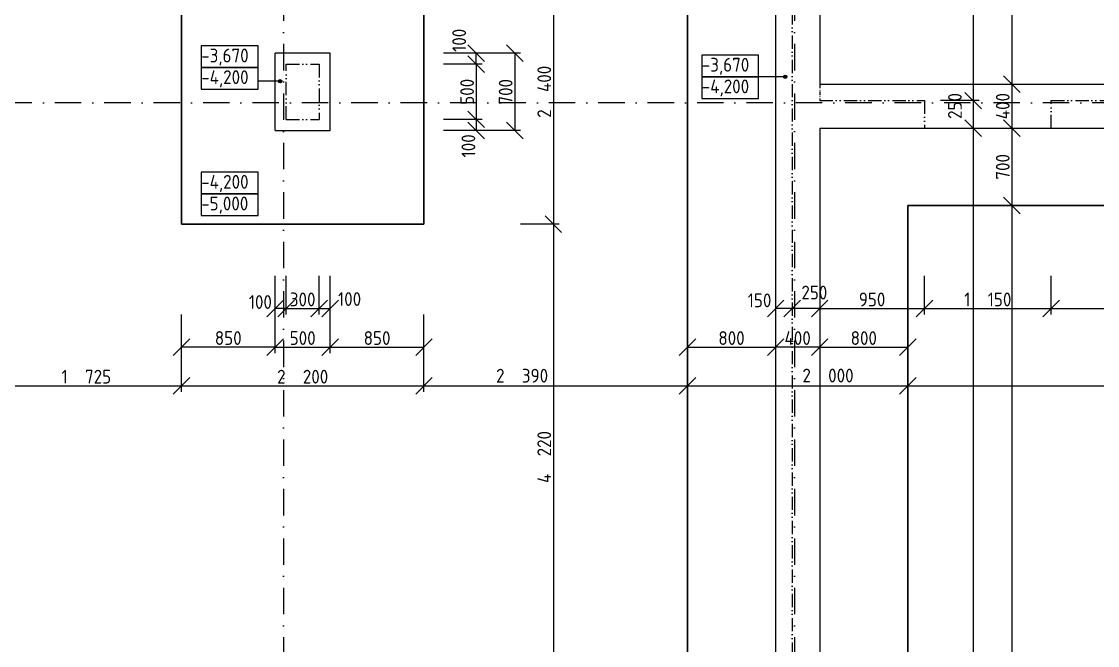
# Model space of a CAD drawing. Extents: x 4511820 to 5180432, y -1526536 to -944957.
# Drawn here: x 5102372 to 5112132, y -1458386 to -1452731 of the extents above; entities that cross this region are included whole.
import ezdxf

# ---------------------------------------------------------------- set-up
doc = ezdxf.new("R2010")
doc.units = 0
doc.header["$MEASUREMENT"] = 0
doc.linetypes.add('ACAD_ISO12W100', pattern=[22, 12, -3, 0.5, -3, 0.5, -3])
doc.linetypes.add('BODKOCIARKOVANA_3', pattern=[5.6, 3, -1.3, 0, -1.3])
doc.layers.get('0').update_dxf_attribs({"linetype": 'CONTINUOUS'})
doc.layers.get('Defpoints').update_dxf_attribs({"color": 61, "linetype": 'CONTINUOUS'})
for name, color, linetype in [('KÓTY', 4, 'CONTINUOUS'), ('MÚRY', 1, 'CONTINUOUS'), ('osi', 253, 'CONTINUOUS'), ('TENKÁ', 7, 'CONTINUOUS')]:
    doc.layers.add(name, color=color, linetype=linetype)
doc.styles.add('STYLE1', font='isocp.shx')
doc.dimstyles.new('STANDARD-50', dxfattribs={"dimtxt": 125, "dimasz": 150, "dimexe": 10, "dimexo": 200, "dimgap": 20, "dimtad": 1, "dimdsep": 46, "dimlunit": 6, "dimtxsty": 'STYLE1', "dimblk1": 'OBLIQUE', "dimblk2": 'OBLIQUE', "dimsah": 1, "dimcen": 2.5, "dimse1": 1, "dimse2": 1, "dimadec": 0, "dimazin": 0, "dimtfac": 1, "dimtmove": 1, "dimatfit": 3, "dimldrblk": 'OBLIQUE', "dimfxl": 1, "dimtolj": 1, "dimtzin": 0, "dimarcsym": 0})

# ---------------------------------------------------------------- blocks, each defined once
blk = doc.blocks.new('_OBLIQUE')
at = {"color": 0, "linetype": 'ByBlock'}
blk.add_line((-0.5, -0.5), (0.5, 0.5), dxfattribs=at)
blk = doc.blocks.new('*D37602')
at = {"layer": 'Defpoints', "color": 0}
for p in [(5106022.5, -1454568), (5105947.5, -1458788), (5107196.5, -1458788)]:
    blk.add_point(p, dxfattribs=at)
at = {"layer": 'KÓTY', "color": 0, "lineweight": -2}
blk.add_line((5107196.5, -1454568), (5107196.5, -1458788), dxfattribs=at)
at = {"layer": 'KÓTY', "color": 0, "linetype": 'ByBlock', "lineweight": -2, "xscale": 150, "yscale": 150, "zscale": 150}
for p, rotation in [((5107196.5, -1454568), 90), ((5107196.5, -1458788), 270)]:
    blk.add_blockref('_OBLIQUE', p, dxfattribs=dict(at, rotation=rotation))
at = {"layer": 'KÓTY', "color": 0, "insert": (5107114, -1456678), "char_height": 125, "attachment_point": 5, "rotation": 90, "style": 'STYLE1'}
blk.add_mtext('\\A1;4ﾠ220', dxfattribs=at)
blk = doc.blocks.new('*D37612')
at = {"layer": 'Defpoints', "color": 0}
for p in [(5106022.5, -1452168), (5106022.5, -1454568), (5107196.5, -1454568)]:
    blk.add_point(p, dxfattribs=at)
at = {"layer": 'KÓTY', "color": 0, "lineweight": -2}
blk.add_line((5107196.5, -1452168), (5107196.5, -1454568), dxfattribs=at)
at = {"layer": 'KÓTY', "color": 0, "linetype": 'ByBlock', "lineweight": -2, "xscale": 150, "yscale": 150, "zscale": 150}
for p, rotation in [((5107196.5, -1452168), 90), ((5107196.5, -1454568), 270)]:
    blk.add_blockref('_OBLIQUE', p, dxfattribs=dict(at, rotation=rotation))
at = {"layer": 'KÓTY', "color": 0, "insert": (5107114, -1453368), "char_height": 125, "attachment_point": 5, "rotation": 90, "style": 'STYLE1'}
blk.add_mtext('\\A1;2ﾠ400', dxfattribs=at)
blk = doc.blocks.new('*D37613')
at = {"layer": 'Defpoints', "color": 0}
for p in [(5103822.5, -1454668), (5106022.5, -1454668), (5106022.5, -1456032.5)]:
    blk.add_point(p, dxfattribs=at)
at = {"layer": 'KÓTY', "color": 0, "lineweight": -2}
blk.add_line((5103822.5, -1456032.5), (5106022.5, -1456032.5), dxfattribs=at)
at = {"layer": 'KÓTY', "color": 0, "linetype": 'ByBlock', "lineweight": -2, "xscale": 150, "yscale": 150, "zscale": 150, "rotation": 180}
blk.add_blockref('_OBLIQUE', (5103822.5, -1456032.5), dxfattribs=at)
at = {"layer": 'KÓTY', "color": 0, "linetype": 'ByBlock', "lineweight": -2, "xscale": 150, "yscale": 150, "zscale": 150}
blk.add_blockref('_OBLIQUE', (5106022.5, -1456032.5), dxfattribs=at)
at = {"layer": 'KÓTY', "color": 0, "insert": (5104922.5, -1455950), "char_height": 125, "attachment_point": 5, "style": 'STYLE1'}
blk.add_mtext('\\A1;2ﾠ200', dxfattribs=at)
blk = doc.blocks.new('*D37614')
at = {"layer": 'Defpoints', "color": 0}
for p in [(5103822.5, -1453818), (5104672.5, -1453818), (5103822.5, -1455682.5)]:
    blk.add_point(p, dxfattribs=at)
at = {"layer": 'KÓTY', "color": 0, "lineweight": -2}
blk.add_line((5104672.5, -1455682.5), (5103822.5, -1455682.5), dxfattribs=at)
at = {"layer": 'KÓTY', "color": 0, "linetype": 'ByBlock', "lineweight": -2, "xscale": 150, "yscale": 150, "zscale": 150, "rotation": 180}
blk.add_blockref('_OBLIQUE', (5103822.5, -1455682.5), dxfattribs=at)
at = {"layer": 'KÓTY', "color": 0, "linetype": 'ByBlock', "lineweight": -2, "xscale": 150, "yscale": 150, "zscale": 150}
blk.add_blockref('_OBLIQUE', (5104672.5, -1455682.5), dxfattribs=at)
at = {"layer": 'KÓTY', "color": 0, "insert": (5104247.5, -1455600), "char_height": 125, "attachment_point": 5, "style": 'STYLE1'}
blk.add_mtext('\\A1;850', dxfattribs=at)
blk = doc.blocks.new('*D37615')
at = {"layer": 'Defpoints', "color": 0}
for p in [(5104772.5, -1453718), (5105072.5, -1453718), (5105072.5, -1455332.5)]:
    blk.add_point(p, dxfattribs=at)
at = {"layer": 'KÓTY', "color": 0, "lineweight": -2}
blk.add_line((5104772.5, -1455332.5), (5105072.5, -1455332.5), dxfattribs=at)
at = {"layer": 'KÓTY', "color": 0, "linetype": 'ByBlock', "lineweight": -2, "xscale": 150, "yscale": 150, "zscale": 150, "rotation": 180}
blk.add_blockref('_OBLIQUE', (5104772.5, -1455332.5), dxfattribs=at)
at = {"layer": 'KÓTY', "color": 0, "linetype": 'ByBlock', "lineweight": -2, "xscale": 150, "yscale": 150, "zscale": 150}
blk.add_blockref('_OBLIQUE', (5105072.5, -1455332.5), dxfattribs=at)
at = {"layer": 'KÓTY', "color": 0, "insert": (5104922.5, -1455250), "char_height": 125, "attachment_point": 5, "style": 'STYLE1'}
blk.add_mtext('\\A1;300', dxfattribs=at)
blk = doc.blocks.new('*D37616')
at = {"layer": 'Defpoints', "color": 0}
for p in [(5104672.5, -1453818), (5105172.5, -1453818), (5105172.5, -1455682.5)]:
    blk.add_point(p, dxfattribs=at)
at = {"layer": 'KÓTY', "color": 0, "lineweight": -2}
blk.add_line((5104672.5, -1455682.5), (5105172.5, -1455682.5), dxfattribs=at)
at = {"layer": 'KÓTY', "color": 0, "linetype": 'ByBlock', "lineweight": -2, "xscale": 150, "yscale": 150, "zscale": 150, "rotation": 180}
blk.add_blockref('_OBLIQUE', (5104672.5, -1455682.5), dxfattribs=at)
at = {"layer": 'KÓTY', "color": 0, "linetype": 'ByBlock', "lineweight": -2, "xscale": 150, "yscale": 150, "zscale": 150}
blk.add_blockref('_OBLIQUE', (5105172.5, -1455682.5), dxfattribs=at)
at = {"layer": 'KÓTY', "color": 0, "insert": (5104922.5, -1455600), "char_height": 125, "attachment_point": 5, "style": 'STYLE1'}
blk.add_mtext('\\A1;500', dxfattribs=at)
blk = doc.blocks.new('*D37617')
at = {"layer": 'Defpoints', "color": 0}
for p in [(5105172.5, -1453818), (5106022.5, -1453818), (5106022.5, -1455682.5)]:
    blk.add_point(p, dxfattribs=at)
at = {"layer": 'KÓTY', "color": 0, "lineweight": -2}
blk.add_line((5105172.5, -1455682.5), (5106022.5, -1455682.5), dxfattribs=at)
at = {"layer": 'KÓTY', "color": 0, "linetype": 'ByBlock', "lineweight": -2, "xscale": 150, "yscale": 150, "zscale": 150, "rotation": 180}
blk.add_blockref('_OBLIQUE', (5105172.5, -1455682.5), dxfattribs=at)
at = {"layer": 'KÓTY', "color": 0, "linetype": 'ByBlock', "lineweight": -2, "xscale": 150, "yscale": 150, "zscale": 150}
blk.add_blockref('_OBLIQUE', (5106022.5, -1455682.5), dxfattribs=at)
at = {"layer": 'KÓTY', "color": 0, "insert": (5105597.5, -1455600), "char_height": 125, "attachment_point": 5, "style": 'STYLE1'}
blk.add_mtext('\\A1;850', dxfattribs=at)
blk = doc.blocks.new('*D37618')
at = {"layer": 'Defpoints', "color": 0}
for p in [(5105072.5, -1453718), (5105172.5, -1453718), (5105172.5, -1455332.5)]:
    blk.add_point(p, dxfattribs=at)
at = {"layer": 'KÓTY', "color": 0, "lineweight": -2}
blk.add_line((5105072.5, -1455332.5), (5105172.5, -1455332.5), dxfattribs=at)
at = {"layer": 'KÓTY', "color": 0, "linetype": 'ByBlock', "lineweight": -2, "xscale": 150, "yscale": 150, "zscale": 150, "rotation": 180}
blk.add_blockref('_OBLIQUE', (5105072.5, -1455332.5), dxfattribs=at)
at = {"layer": 'KÓTY', "color": 0, "linetype": 'ByBlock', "lineweight": -2, "xscale": 150, "yscale": 150, "zscale": 150}
blk.add_blockref('_OBLIQUE', (5105172.5, -1455332.5), dxfattribs=at)
at = {"layer": 'KÓTY', "color": 0, "insert": (5105348, -1455246.5), "char_height": 125, "attachment_point": 5, "style": 'STYLE1'}
blk.add_mtext('\\A1;100', dxfattribs=at)
blk = doc.blocks.new('*D37619')
at = {"layer": 'Defpoints', "color": 0}
for p in [(5104672.5, -1453718), (5104772.5, -1453718), (5104672.5, -1455332.5)]:
    blk.add_point(p, dxfattribs=at)
at = {"layer": 'KÓTY', "color": 0, "lineweight": -2}
blk.add_line((5104772.5, -1455332.5), (5104672.5, -1455332.5), dxfattribs=at)
at = {"layer": 'KÓTY', "color": 0, "linetype": 'ByBlock', "lineweight": -2, "xscale": 150, "yscale": 150, "zscale": 150, "rotation": 180}
blk.add_blockref('_OBLIQUE', (5104672.5, -1455332.5), dxfattribs=at)
at = {"layer": 'KÓTY', "color": 0, "linetype": 'ByBlock', "lineweight": -2, "xscale": 150, "yscale": 150, "zscale": 150}
blk.add_blockref('_OBLIQUE', (5104772.5, -1455332.5), dxfattribs=at)
at = {"layer": 'KÓTY', "color": 0, "insert": (5104538.5, -1455273.5), "char_height": 125, "attachment_point": 5, "style": 'STYLE1'}
blk.add_mtext('\\A1;100', dxfattribs=at)
blk = doc.blocks.new('*D37626')
at = {"layer": 'Defpoints', "color": 0}
for p in [(5103822.5, -1454549), (5102097.5, -1454668), (5103822.5, -1456032.5)]:
    blk.add_point(p, dxfattribs=at)
at = {"layer": 'KÓTY', "color": 0, "lineweight": -2}
blk.add_line((5102097.5, -1456032.5), (5103822.5, -1456032.5), dxfattribs=at)
at = {"layer": 'KÓTY', "color": 0, "linetype": 'ByBlock', "lineweight": -2, "xscale": 150, "yscale": 150, "zscale": 150, "rotation": 180}
blk.add_blockref('_OBLIQUE', (5102097.5, -1456032.5), dxfattribs=at)
at = {"layer": 'KÓTY', "color": 0, "linetype": 'ByBlock', "lineweight": -2, "xscale": 150, "yscale": 150, "zscale": 150}
blk.add_blockref('_OBLIQUE', (5103822.5, -1456032.5), dxfattribs=at)
at = {"layer": 'KÓTY', "color": 0, "insert": (5102960, -1455950), "char_height": 125, "attachment_point": 5, "style": 'STYLE1'}
blk.add_mtext('\\A1;1ﾠ725', dxfattribs=at)
blk = doc.blocks.new('*D37627')
at = {"layer": 'Defpoints', "color": 0}
for p in [(5106022.5, -1454568), (5108412.5, -1454568), (5108412.5, -1456032.5)]:
    blk.add_point(p, dxfattribs=at)
at = {"layer": 'KÓTY', "color": 0, "lineweight": -2}
blk.add_line((5106022.5, -1456032.5), (5108412.5, -1456032.5), dxfattribs=at)
at = {"layer": 'KÓTY', "color": 0, "linetype": 'ByBlock', "lineweight": -2, "xscale": 150, "yscale": 150, "zscale": 150, "rotation": 180}
blk.add_blockref('_OBLIQUE', (5106022.5, -1456032.5), dxfattribs=at)
at = {"layer": 'KÓTY', "color": 0, "linetype": 'ByBlock', "lineweight": -2, "xscale": 150, "yscale": 150, "zscale": 150}
blk.add_blockref('_OBLIQUE', (5108412.5, -1456032.5), dxfattribs=at)
at = {"layer": 'KÓTY', "color": 0, "insert": (5106913, -1455941), "char_height": 125, "attachment_point": 5, "style": 'STYLE1'}
blk.add_mtext('\\A1;2ﾠ390', dxfattribs=at)
blk = doc.blocks.new('*D37630')
at = {"layer": 'Defpoints', "color": 0}
for p in [(5105172.5, -1453018), (5105172.5, -1453718), (5106846.5, -1453718)]:
    blk.add_point(p, dxfattribs=at)
at = {"layer": 'KÓTY', "color": 0, "lineweight": -2}
blk.add_line((5106846.5, -1453018), (5106846.5, -1453718), dxfattribs=at)
at = {"layer": 'KÓTY', "color": 0, "linetype": 'ByBlock', "lineweight": -2, "xscale": 150, "yscale": 150, "zscale": 150}
for p, rotation in [((5106846.5, -1453018), 90), ((5106846.5, -1453718), 270)]:
    blk.add_blockref('_OBLIQUE', p, dxfattribs=dict(at, rotation=rotation))
at = {"layer": 'KÓTY', "color": 0, "insert": (5106764, -1453368), "char_height": 125, "attachment_point": 5, "rotation": 90, "style": 'STYLE1'}
blk.add_mtext('\\A1;700', dxfattribs=at)
blk = doc.blocks.new('*D37631')
at = {"layer": 'Defpoints', "color": 0}
for p in [(5105072.5, -1453118), (5105072.5, -1453618), (5106496.5, -1453618)]:
    blk.add_point(p, dxfattribs=at)
at = {"layer": 'KÓTY', "color": 0, "lineweight": -2}
blk.add_line((5106496.5, -1453118), (5106496.5, -1453618), dxfattribs=at)
at = {"layer": 'KÓTY', "color": 0, "linetype": 'ByBlock', "lineweight": -2, "xscale": 150, "yscale": 150, "zscale": 150}
for p, rotation in [((5106496.5, -1453118), 90), ((5106496.5, -1453618), 270)]:
    blk.add_blockref('_OBLIQUE', p, dxfattribs=dict(at, rotation=rotation))
at = {"layer": 'KÓTY', "color": 0, "insert": (5106414, -1453368), "char_height": 125, "attachment_point": 5, "rotation": 90, "style": 'STYLE1'}
blk.add_mtext('\\A1;500', dxfattribs=at)
blk = doc.blocks.new('*D37632')
at = {"layer": 'Defpoints', "color": 0}
for p in [(5105072.5, -1453618), (5105072.5, -1453718), (5106496.5, -1453718)]:
    blk.add_point(p, dxfattribs=at)
at = {"layer": 'KÓTY', "color": 0, "lineweight": -2}
blk.add_line((5106496.5, -1453618), (5106496.5, -1453718), dxfattribs=at)
at = {"layer": 'KÓTY', "color": 0, "linetype": 'ByBlock', "lineweight": -2, "xscale": 150, "yscale": 150, "zscale": 150}
for p, rotation in [((5106496.5, -1453618), 90), ((5106496.5, -1453718), 270)]:
    blk.add_blockref('_OBLIQUE', p, dxfattribs=dict(at, rotation=rotation))
at = {"layer": 'KÓTY', "color": 0, "insert": (5106426, -1453858), "char_height": 125, "attachment_point": 5, "rotation": 90, "style": 'STYLE1'}
blk.add_mtext('\\A1;100', dxfattribs=at)
blk = doc.blocks.new('*D37633')
at = {"layer": 'Defpoints', "color": 0}
for p in [(5105072.5, -1453018), (5106496.5, -1453018), (5105072.5, -1453118)]:
    blk.add_point(p, dxfattribs=at)
at = {"layer": 'KÓTY', "color": 0, "lineweight": -2}
blk.add_line((5106496.5, -1453118), (5106496.5, -1453018), dxfattribs=at)
at = {"layer": 'KÓTY', "color": 0, "linetype": 'ByBlock', "lineweight": -2, "xscale": 150, "yscale": 150, "zscale": 150}
for p, rotation in [((5106496.5, -1453018), 90), ((5106496.5, -1453118), 270)]:
    blk.add_blockref('_OBLIQUE', p, dxfattribs=dict(at, rotation=rotation))
at = {"layer": 'KÓTY', "color": 0, "insert": (5106342, -1452901.5), "char_height": 125, "attachment_point": 5, "rotation": 90, "style": 'STYLE1'}
blk.add_mtext('\\A1;100', dxfattribs=at)
blk = doc.blocks.new('*D37697')
at = {"layer": 'Defpoints', "color": 0}
for p in [(5109612.5, -1448758), (5109612.5, -1453298), (5111355.5, -1453298)]:
    blk.add_point(p, dxfattribs=at)
at = {"layer": 'KÓTY', "color": 0, "lineweight": -2}
blk.add_line((5111355.5, -1448758), (5111355.5, -1453298), dxfattribs=at)
at = {"layer": 'KÓTY', "color": 0, "linetype": 'ByBlock', "lineweight": -2, "xscale": 150, "yscale": 150, "zscale": 150}
for p, rotation in [((5111355.5, -1448758), 90), ((5111355.5, -1453298), 270)]:
    blk.add_blockref('_OBLIQUE', p, dxfattribs=dict(at, rotation=rotation))
at = {"layer": 'KÓTY', "color": 0, "insert": (5111273, -1451028), "char_height": 125, "attachment_point": 5, "rotation": 90, "style": 'STYLE1'}
blk.add_mtext('\\A1;4ﾠ540', dxfattribs=at)
blk = doc.blocks.new('*D37700')
at = {"layer": 'Defpoints', "color": 0}
for p in [(5111355.5, -1453298), (5111355.5, -1453698), (5111355.5, -1453698)]:
    blk.add_point(p, dxfattribs=at)
at = {"layer": 'KÓTY', "color": 0, "lineweight": -2}
blk.add_line((5111355.5, -1453298), (5111355.5, -1453698), dxfattribs=at)
at = {"layer": 'KÓTY', "color": 0, "linetype": 'ByBlock', "lineweight": -2, "xscale": 150, "yscale": 150, "zscale": 150}
for p, rotation in [((5111355.5, -1453298), 90), ((5111355.5, -1453698), 270)]:
    blk.add_blockref('_OBLIQUE', p, dxfattribs=dict(at, rotation=rotation))
at = {"layer": 'KÓTY', "color": 0, "insert": (5111273, -1453498), "char_height": 125, "attachment_point": 5, "rotation": 90, "style": 'STYLE1'}
blk.add_mtext('\\A1;400', dxfattribs=at)
blk = doc.blocks.new('*D37701')
at = {"layer": 'Defpoints', "color": 0}
for p in [(5111355.5, -1453698), (5111355.5, -1454398), (5111355.5, -1454398)]:
    blk.add_point(p, dxfattribs=at)
at = {"layer": 'KÓTY', "color": 0, "lineweight": -2}
blk.add_line((5111355.5, -1453698), (5111355.5, -1454398), dxfattribs=at)
at = {"layer": 'KÓTY', "color": 0, "linetype": 'ByBlock', "lineweight": -2, "xscale": 150, "yscale": 150, "zscale": 150}
for p, rotation in [((5111355.5, -1453698), 90), ((5111355.5, -1454398), 270)]:
    blk.add_blockref('_OBLIQUE', p, dxfattribs=dict(at, rotation=rotation))
at = {"layer": 'KÓTY', "color": 0, "insert": (5111273, -1454048), "char_height": 125, "attachment_point": 5, "rotation": 90, "style": 'STYLE1'}
blk.add_mtext('\\A1;700', dxfattribs=at)
blk = doc.blocks.new('*D37705')
at = {"layer": 'Defpoints', "color": 0}
for p in [(5109612.5, -1451018), (5109612.5, -1453448), (5111005.5, -1453448)]:
    blk.add_point(p, dxfattribs=at)
at = {"layer": 'KÓTY', "color": 0, "lineweight": -2}
blk.add_line((5111005.5, -1451018), (5111005.5, -1453448), dxfattribs=at)
at = {"layer": 'KÓTY', "color": 0, "linetype": 'ByBlock', "lineweight": -2, "xscale": 150, "yscale": 150, "zscale": 150}
for p, rotation in [((5111005.5, -1451018), 90), ((5111005.5, -1453448), 270)]:
    blk.add_blockref('_OBLIQUE', p, dxfattribs=dict(at, rotation=rotation))
at = {"layer": 'KÓTY', "color": 0, "insert": (5110923, -1452233), "char_height": 125, "attachment_point": 5, "rotation": 90, "style": 'STYLE1'}
blk.add_mtext('\\A1;2ﾠ430', dxfattribs=at)
blk = doc.blocks.new('*D37706')
at = {"layer": 'Defpoints', "color": 0}
for p in [(5110562.5, -1453448), (5110562.5, -1453698), (5111005.5, -1453698)]:
    blk.add_point(p, dxfattribs=at)
at = {"layer": 'KÓTY', "color": 0, "lineweight": -2}
blk.add_line((5111005.5, -1453448), (5111005.5, -1453698), dxfattribs=at)
at = {"layer": 'KÓTY', "color": 0, "linetype": 'ByBlock', "lineweight": -2, "xscale": 150, "yscale": 150, "zscale": 150}
for p, rotation in [((5111005.5, -1453448), 90), ((5111005.5, -1453698), 270)]:
    blk.add_blockref('_OBLIQUE', p, dxfattribs=dict(at, rotation=rotation))
at = {"layer": 'KÓTY', "color": 0, "insert": (5110839, -1453496.5), "char_height": 125, "attachment_point": 5, "rotation": 90, "style": 'STYLE1'}
blk.add_mtext('\\A1;250', dxfattribs=at)
blk = doc.blocks.new('*D37787')
at = {"layer": 'Defpoints', "color": 0}
for p in [(5109612.5, -1453698), (5109612.5, -1466408), (5111005.5, -1466408)]:
    blk.add_point(p, dxfattribs=at)
at = {"layer": 'KÓTY', "color": 0, "lineweight": -2}
blk.add_line((5111005.5, -1453698), (5111005.5, -1466408), dxfattribs=at)
at = {"layer": 'KÓTY', "color": 0, "linetype": 'ByBlock', "lineweight": -2, "xscale": 150, "yscale": 150, "zscale": 150}
for p, rotation in [((5111005.5, -1453698), 90), ((5111005.5, -1466408), 270)]:
    blk.add_blockref('_OBLIQUE', p, dxfattribs=dict(at, rotation=rotation))
at = {"layer": 'KÓTY', "color": 0, "insert": (5110923, -1460053), "char_height": 125, "attachment_point": 5, "rotation": 90, "style": 'STYLE1'}
blk.add_mtext('\\A1;12ﾠ710', dxfattribs=at)
blk = doc.blocks.new('*D37788')
at = {"layer": 'Defpoints', "color": 0}
for p in [(5110412.5, -1454398), (5110412.5, -1466408), (5111355.5, -1466408)]:
    blk.add_point(p, dxfattribs=at)
at = {"layer": 'KÓTY', "color": 0, "lineweight": -2}
blk.add_line((5111355.5, -1454398), (5111355.5, -1466408), dxfattribs=at)
at = {"layer": 'KÓTY', "color": 0, "linetype": 'ByBlock', "lineweight": -2, "xscale": 150, "yscale": 150, "zscale": 150}
for p, rotation in [((5111355.5, -1454398), 90), ((5111355.5, -1466408), 270)]:
    blk.add_blockref('_OBLIQUE', p, dxfattribs=dict(at, rotation=rotation))
at = {"layer": 'KÓTY', "color": 0, "insert": (5111273, -1460403), "char_height": 125, "attachment_point": 5, "rotation": 90, "style": 'STYLE1'}
blk.add_mtext('\\A1;12ﾠ010', dxfattribs=at)
blk = doc.blocks.new('*D37862')
at = {"layer": 'Defpoints', "color": 0}
for p in [(5110412.5, -1454128.5), (5122762.5, -1454128.5), (5122762.5, -1456032.5)]:
    blk.add_point(p, dxfattribs=at)
at = {"layer": 'KÓTY', "color": 0, "lineweight": -2}
blk.add_line((5110412.5, -1456032.5), (5122762.5, -1456032.5), dxfattribs=at)
at = {"layer": 'KÓTY', "color": 0, "linetype": 'ByBlock', "lineweight": -2, "xscale": 150, "yscale": 150, "zscale": 150, "rotation": 180}
blk.add_blockref('_OBLIQUE', (5110412.5, -1456032.5), dxfattribs=at)
at = {"layer": 'KÓTY', "color": 0, "linetype": 'ByBlock', "lineweight": -2, "xscale": 150, "yscale": 150, "zscale": 150}
blk.add_blockref('_OBLIQUE', (5122762.5, -1456032.5), dxfattribs=at)
at = {"layer": 'KÓTY', "color": 0, "insert": (5116587.5, -1455950), "char_height": 125, "attachment_point": 5, "style": 'STYLE1'}
blk.add_mtext('\\A1;12ﾠ350', dxfattribs=at)
blk = doc.blocks.new('*D37866')
at = {"layer": 'Defpoints', "color": 0}
for p in [(5108412.5, -1456032.5), (5110412.5, -1456032.5), (5110412.5, -1456032.5)]:
    blk.add_point(p, dxfattribs=at)
at = {"layer": 'KÓTY', "color": 0, "lineweight": -2}
blk.add_line((5108412.5, -1456032.5), (5110412.5, -1456032.5), dxfattribs=at)
at = {"layer": 'KÓTY', "color": 0, "linetype": 'ByBlock', "lineweight": -2, "xscale": 150, "yscale": 150, "zscale": 150, "rotation": 180}
blk.add_blockref('_OBLIQUE', (5108412.5, -1456032.5), dxfattribs=at)
at = {"layer": 'KÓTY', "color": 0, "linetype": 'ByBlock', "lineweight": -2, "xscale": 150, "yscale": 150, "zscale": 150}
blk.add_blockref('_OBLIQUE', (5110412.5, -1456032.5), dxfattribs=at)
at = {"layer": 'KÓTY', "color": 0, "insert": (5109688, -1455939.5), "char_height": 125, "attachment_point": 5, "style": 'STYLE1'}
blk.add_mtext('\\A1;2ﾠ000', dxfattribs=at)
blk = doc.blocks.new('*D37867')
at = {"layer": 'Defpoints', "color": 0}
for p in [(5109212.5, -1455682.5), (5108412.5, -1456032.5), (5109212.5, -1456032.5)]:
    blk.add_point(p, dxfattribs=at)
at = {"layer": 'KÓTY', "color": 0, "lineweight": -2}
blk.add_line((5108412.5, -1455682.5), (5109212.5, -1455682.5), dxfattribs=at)
at = {"layer": 'KÓTY', "color": 0, "linetype": 'ByBlock', "lineweight": -2, "xscale": 150, "yscale": 150, "zscale": 150, "rotation": 180}
blk.add_blockref('_OBLIQUE', (5108412.5, -1455682.5), dxfattribs=at)
at = {"layer": 'KÓTY', "color": 0, "linetype": 'ByBlock', "lineweight": -2, "xscale": 150, "yscale": 150, "zscale": 150}
blk.add_blockref('_OBLIQUE', (5109212.5, -1455682.5), dxfattribs=at)
at = {"layer": 'KÓTY', "color": 0, "insert": (5108812.5, -1455600), "char_height": 125, "attachment_point": 5, "style": 'STYLE1'}
blk.add_mtext('\\A1;800', dxfattribs=at)
blk = doc.blocks.new('*D37868')
at = {"layer": 'Defpoints', "color": 0}
for p in [(5110412.5, -1455682.5), (5109612.5, -1456032.5), (5110412.5, -1456032.5)]:
    blk.add_point(p, dxfattribs=at)
at = {"layer": 'KÓTY', "color": 0, "lineweight": -2}
blk.add_line((5109612.5, -1455682.5), (5110412.5, -1455682.5), dxfattribs=at)
at = {"layer": 'KÓTY', "color": 0, "linetype": 'ByBlock', "lineweight": -2, "xscale": 150, "yscale": 150, "zscale": 150, "rotation": 180}
blk.add_blockref('_OBLIQUE', (5109612.5, -1455682.5), dxfattribs=at)
at = {"layer": 'KÓTY', "color": 0, "linetype": 'ByBlock', "lineweight": -2, "xscale": 150, "yscale": 150, "zscale": 150}
blk.add_blockref('_OBLIQUE', (5110412.5, -1455682.5), dxfattribs=at)
at = {"layer": 'KÓTY', "color": 0, "insert": (5110012.5, -1455600), "char_height": 125, "attachment_point": 5, "style": 'STYLE1'}
blk.add_mtext('\\A1;800', dxfattribs=at)
blk = doc.blocks.new('*D37869')
at = {"layer": 'Defpoints', "color": 0}
for p in [(5109212.5, -1455682.5), (5109212.5, -1456032.5), (5109612.5, -1456032.5)]:
    blk.add_point(p, dxfattribs=at)
at = {"layer": 'KÓTY', "color": 0, "lineweight": -2}
blk.add_line((5109612.5, -1455682.5), (5109212.5, -1455682.5), dxfattribs=at)
at = {"layer": 'KÓTY', "color": 0, "linetype": 'ByBlock', "lineweight": -2, "xscale": 150, "yscale": 150, "zscale": 150, "rotation": 180}
blk.add_blockref('_OBLIQUE', (5109212.5, -1455682.5), dxfattribs=at)
at = {"layer": 'KÓTY', "color": 0, "linetype": 'ByBlock', "lineweight": -2, "xscale": 150, "yscale": 150, "zscale": 150}
blk.add_blockref('_OBLIQUE', (5109612.5, -1455682.5), dxfattribs=at)
at = {"layer": 'KÓTY', "color": 0, "insert": (5109412.5, -1455600), "char_height": 125, "attachment_point": 5, "style": 'STYLE1'}
blk.add_mtext('\\A1;400', dxfattribs=at)
blk = doc.blocks.new('*D37870')
at = {"layer": 'Defpoints', "color": 0}
for p in [(5109362.5, -1455332.5), (5109362.5, -1455682.5), (5109612.5, -1455682.5)]:
    blk.add_point(p, dxfattribs=at)
at = {"layer": 'KÓTY', "color": 0, "lineweight": -2}
blk.add_line((5109612.5, -1455332.5), (5109362.5, -1455332.5), dxfattribs=at)
at = {"layer": 'KÓTY', "color": 0, "linetype": 'ByBlock', "lineweight": -2, "xscale": 150, "yscale": 150, "zscale": 150, "rotation": 180}
blk.add_blockref('_OBLIQUE', (5109362.5, -1455332.5), dxfattribs=at)
at = {"layer": 'KÓTY', "color": 0, "linetype": 'ByBlock', "lineweight": -2, "xscale": 150, "yscale": 150, "zscale": 150}
blk.add_blockref('_OBLIQUE', (5109612.5, -1455332.5), dxfattribs=at)
at = {"layer": 'KÓTY', "color": 0, "insert": (5109564, -1455187.5), "char_height": 125, "attachment_point": 5, "style": 'STYLE1'}
blk.add_mtext('\\A1;250', dxfattribs=at)
blk = doc.blocks.new('*D37871')
at = {"layer": 'Defpoints', "color": 0}
for p in [(5109212.5, -1455332.5), (5109212.5, -1455332.5), (5109362.5, -1455332.5)]:
    blk.add_point(p, dxfattribs=at)
at = {"layer": 'KÓTY', "color": 0, "lineweight": -2}
blk.add_line((5109362.5, -1455332.5), (5109212.5, -1455332.5), dxfattribs=at)
at = {"layer": 'KÓTY', "color": 0, "linetype": 'ByBlock', "lineweight": -2, "xscale": 150, "yscale": 150, "zscale": 150, "rotation": 180}
blk.add_blockref('_OBLIQUE', (5109212.5, -1455332.5), dxfattribs=at)
at = {"layer": 'KÓTY', "color": 0, "linetype": 'ByBlock', "lineweight": -2, "xscale": 150, "yscale": 150, "zscale": 150}
blk.add_blockref('_OBLIQUE', (5109362.5, -1455332.5), dxfattribs=at)
at = {"layer": 'KÓTY', "color": 0, "insert": (5109067, -1455258.5), "char_height": 125, "attachment_point": 5, "style": 'STYLE1'}
blk.add_mtext('\\A1;150', dxfattribs=at)
blk = doc.blocks.new('*D38227')
at = {"layer": 'Defpoints', "color": 0}
for p in [(5109612.5, -1453698), (5110562.5, -1453698), (5110562.5, -1455332.5)]:
    blk.add_point(p, dxfattribs=at)
at = {"layer": 'KÓTY', "color": 0, "lineweight": -2}
blk.add_line((5109612.5, -1455332.5), (5110562.5, -1455332.5), dxfattribs=at)
at = {"layer": 'KÓTY', "color": 0, "linetype": 'ByBlock', "lineweight": -2, "xscale": 150, "yscale": 150, "zscale": 150, "rotation": 180}
blk.add_blockref('_OBLIQUE', (5109612.5, -1455332.5), dxfattribs=at)
at = {"layer": 'KÓTY', "color": 0, "linetype": 'ByBlock', "lineweight": -2, "xscale": 150, "yscale": 150, "zscale": 150}
blk.add_blockref('_OBLIQUE', (5110562.5, -1455332.5), dxfattribs=at)
at = {"layer": 'KÓTY', "color": 0, "insert": (5110087.5, -1455250), "char_height": 125, "attachment_point": 5, "style": 'STYLE1'}
blk.add_mtext('\\A1;950', dxfattribs=at)
blk = doc.blocks.new('*D38228')
at = {"layer": 'Defpoints', "color": 0}
for p in [(5110562.5, -1453698), (5111712.5, -1453698), (5111712.5, -1455332.5)]:
    blk.add_point(p, dxfattribs=at)
at = {"layer": 'KÓTY', "color": 0, "lineweight": -2}
blk.add_line((5110562.5, -1455332.5), (5111712.5, -1455332.5), dxfattribs=at)
at = {"layer": 'KÓTY', "color": 0, "linetype": 'ByBlock', "lineweight": -2, "xscale": 150, "yscale": 150, "zscale": 150, "rotation": 180}
blk.add_blockref('_OBLIQUE', (5110562.5, -1455332.5), dxfattribs=at)
at = {"layer": 'KÓTY', "color": 0, "linetype": 'ByBlock', "lineweight": -2, "xscale": 150, "yscale": 150, "zscale": 150}
blk.add_blockref('_OBLIQUE', (5111712.5, -1455332.5), dxfattribs=at)
at = {"layer": 'KÓTY', "color": 0, "insert": (5111137.5, -1455250), "char_height": 125, "attachment_point": 5, "style": 'STYLE1'}
blk.add_mtext('\\A1;1ﾠ150', dxfattribs=at)
blk = doc.blocks.new('*D38229')
at = {"layer": 'Defpoints', "color": 0}
for p in [(5122762.5, -1453498), (5111712.5, -1453698), (5122762.5, -1455332.5)]:
    blk.add_point(p, dxfattribs=at)
at = {"layer": 'KÓTY', "color": 0, "lineweight": -2}
blk.add_line((5111712.5, -1455332.5), (5122762.5, -1455332.5), dxfattribs=at)
at = {"layer": 'KÓTY', "color": 0, "linetype": 'ByBlock', "lineweight": -2, "xscale": 150, "yscale": 150, "zscale": 150, "rotation": 180}
blk.add_blockref('_OBLIQUE', (5111712.5, -1455332.5), dxfattribs=at)
at = {"layer": 'KÓTY', "color": 0, "linetype": 'ByBlock', "lineweight": -2, "xscale": 150, "yscale": 150, "zscale": 150}
blk.add_blockref('_OBLIQUE', (5122762.5, -1455332.5), dxfattribs=at)
at = {"layer": 'KÓTY', "color": 0, "insert": (5117237.5, -1455250), "char_height": 125, "attachment_point": 5, "style": 'STYLE1'}
blk.add_mtext('\\A1;11ﾠ050', dxfattribs=at)

msp = doc.modelspace()

# ---------------------------------------------------------------- hatches: boundary and pattern name
at = {"layer": 'KÓTY', "ltscale": 0.25}
for points in [[(5104702, -1453272, 1), (5104732, -1453272, 1)], [(5109300, -1453246.25, 1), (5109300, -1453216.25, 1)]]:
    msp.add_hatch(color=256, dxfattribs=at).paths.add_polyline_path(points)

# ---------------------------------------------------------------- linework, layer by layer
at = {"layer": 'KÓTY'}
for p, q in [((5106549.903, -1453018), (5106199.903, -1453018)), ((5106899.903, -1453018), (5106549.903, -1453018)), ((5106549.903, -1453118), (5106199.903, -1453118)), ((5104717, -1453272), (5104517.816, -1453272)), ((5109315, -1453231.25), (5109058.816, -1453231.25)), ((5111058.903, -1453448), (5110708.903, -1453448)), ((5106549.903, -1453618), (5106199.903, -1453618)), ((5106549.903, -1453718), (5106199.903, -1453718)), ((5106899.903, -1453718), (5106549.903, -1453718)), ((5107249.903, -1454568), (5106899.903, -1454568)), ((5104672.5, -1455385.903), (5104672.5, -1455035.903)), ((5104672.5, -1455385.903), (5104672.5, -1455035.903)), ((5104772.5, -1455385.903), (5104772.5, -1455035.903)), ((5104772.5, -1455385.903), (5104772.5, -1455035.903)), ((5105072.5, -1455385.903), (5105072.5, -1455035.903)), ((5105072.5, -1455385.903), (5105072.5, -1455035.903)), ((5105172.5, -1455385.903), (5105172.5, -1455035.903)), ((5105172.5, -1455385.903), (5105172.5, -1455035.903)), ((5110562.5, -1455385.903), (5110562.5, -1455035.903)), ((5111712.5, -1455385.903), (5111712.5, -1455035.903)), ((5103822.5, -1455735.903), (5103822.5, -1455385.903)), ((5104672.5, -1455735.903), (5104672.5, -1455385.903)), ((5105172.5, -1455735.903), (5105172.5, -1455385.903)), ((5106022.5, -1455735.903), (5106022.5, -1455385.903)), ((5103822.5, -1456085.903), (5103822.5, -1455735.903)), ((5106022.5, -1456085.903), (5106022.5, -1455735.903))]:
    msp.add_line(p, q, dxfattribs=at)
at = {"layer": 'KÓTY', "ltscale": 0.25}
for centre in [(5104717, -1453272), (5109300, -1453231.25)]:
    msp.add_circle(centre, 15, dxfattribs=at)
at = {"layer": 'MÚRY', "linetype": 'Continuous', "lineweight": 30}
for p, q in [((5103822.5, -1454568), (5103822.5, -1452168)), ((5106022.5, -1454568), (5106022.5, -1452168)), ((5108412.5, -1452168), (5108412.5, -1467812.5)), ((5110412.5, -1454398), (5141902.5, -1454398)), ((5110412.5, -1454398), (5110412.5, -1467812.5)), ((5103822.5, -1454568), (5106022.5, -1454568))]:
    msp.add_line(p, q, dxfattribs=at)
at = {"layer": 'osi', "linetype": 'BODKOCIARKOVANA_3', "ltscale": 80}
for p, q in [((5104747.5, -1437250.906), (5104747.5, -1469178.809)), ((5109382.5, -1437250.906), (5109382.5, -1469178.809)), ((5158927.164, -1453468), (5092648, -1453468))]:
    msp.add_line(p, q, dxfattribs=at)
at = {"layer": 'TENKÁ', "linetype": 'Continuous', "lineweight": 25}
for p, q in [((5109612.5, -1448758), (5109612.5, -1453298)), ((5109212.5, -1451368), (5109212.5, -1466408)), ((5104672.5, -1453718), (5104672.5, -1453018)), ((5105172.5, -1453018), (5104672.5, -1453018)), ((5105172.5, -1453718), (5105172.5, -1453018)), ((5109612.5, -1453298), (5122762.5, -1453298)), ((5104672.5, -1453718), (5105172.5, -1453718)), ((5109612.5, -1453698), (5109612.5, -1466408)), ((5109612.5, -1453698), (5122762.5, -1453698))]:
    msp.add_line(p, q, dxfattribs=at)
at = {"layer": 'TENKÁ', "color": 40, "linetype": 'ACAD_ISO12W100', "ltscale": 10}
for p, q in [((5109362.5, -1451318), (5109362.5, -1466408)), ((5104772.5, -1453618), (5104772.5, -1453118)), ((5104772.5, -1453118), (5105072.5, -1453118)), ((5105072.5, -1453118), (5105072.5, -1453618)), ((5109612.5, -1453448), (5110562.5, -1453448)), ((5110562.5, -1453448), (5110562.5, -1453698)), ((5111712.5, -1453698), (5111712.5, -1453448)), ((5111712.5, -1453448), (5122762.5, -1453448)), ((5104772.5, -1453618), (5105072.5, -1453618))]:
    msp.add_line(p, q, dxfattribs=at)
at = {"layer": 'TENKÁ', "color": 40, "linetype": 'ACAD_ISO12W100', "ltscale": 3}
msp.add_line((5109612.5, -1453298), (5109612.5, -1453448), dxfattribs=at)
at = {"layer": 'TENKÁ', "linetype": 'ACAD_ISO12W100', "ltscale": 10}
msp.add_line((5111712.5, -1453698), (5122762.5, -1453698), dxfattribs=at)
at = {"layer": 'TENKÁ', "ltscale": 0.25}
for points in [[(5104517.816, -1453147.5), (5104517.816, -1452951.25), (5104003.184, -1452951.25), (5104003.184, -1453147.5)], [(5109058.816, -1453231.25), (5109058.816, -1453035), (5108544.184, -1453035), (5108544.184, -1453231.25)], [(5104517.816, -1453343.75), (5104517.816, -1453147.5), (5104003.184, -1453147.5), (5104003.184, -1453343.75)], [(5109058.816, -1453427.5), (5109058.816, -1453231.25), (5108544.184, -1453231.25), (5108544.184, -1453427.5)], [(5104517.816, -1454292.75), (5104517.816, -1454096.5), (5104003.184, -1454096.5), (5104003.184, -1454292.75)], [(5104517.816, -1454489), (5104517.816, -1454292.75), (5104003.184, -1454292.75), (5104003.184, -1454489)]]:
    msp.add_lwpolyline(points, close=True, dxfattribs=at)

# ---------------------------------------------------------------- texts
at = {"layer": 'TENKÁ', "ltscale": 0.25, "style": 'STYLE1'}
for s, p in [('-3,670', (5104002.073, -1453101.451)), ('-3,670', (5108543.073, -1453185.201)), ('-4,200', (5104002.073, -1453297.701)), ('-4,200', (5108543.073, -1453381.451)), ('-4,200', (5104002.073, -1454246.701)), ('-5,000', (5104002.073, -1454442.951))]:
    msp.add_text(s, height=125, dxfattribs=at).set_placement(p)

# ---------------------------------------------------------------- dimensions: what is measured, and where the dimension line sits
at = {"layer": 'KÓTY'}
for base, p1, p2, picture, middle in [((5111355.5, -1453298), (5109612.5, -1448758), (5109612.5, -1453298), '*D37697', (5111272.957, -1451028)), ((5111005.5, -1453448), (5109612.5, -1451018), (5109612.5, -1453448), '*D37705', (5110922.957, -1452233)), ((5106846.5, -1453718), (5105172.5, -1453018), (5105172.5, -1453718), '*D37630', (5106764, -1453368)), ((5106496.5, -1453618), (5105072.5, -1453118), (5105072.5, -1453618), '*D37631', (5106414, -1453368)), ((5111355.5, -1453698), (5111355.5, -1453298), (5111355.5, -1453698), '*D37700', (5111273, -1453498)), ((5111005.5, -1466408), (5109612.5, -1453698), (5109612.5, -1466408), '*D37787', (5110922.957, -1460053)), ((5111355.5, -1454398), (5111355.5, -1453698), (5111355.5, -1454398), '*D37701', (5111273, -1454048)), ((5111355.5, -1466408), (5110412.5, -1454398), (5110412.5, -1466408), '*D37788', (5111272.957, -1460403)), ((5107196.5, -1458788), (5106022.5, -1454568), (5105947.5, -1458788), '*D37602', (5107113.957, -1456678))]:
    dim = msp.add_linear_dim(base=base, p1=p1, p2=p2, angle=90, dimstyle='STANDARD-50', override={"dimtxsty": 'STYLE1', "dimldrblk": 'OBLIQUE'}, dxfattribs=at)
    dim.commit()
    dim.dimension.update_dxf_attribs({"geometry": picture, "text_midpoint": middle})
dim = msp.add_linear_dim(base=(5107196.5, -1454568), p1=(5106022.5, -1452168), p2=(5106022.5, -1454568), angle=90, dimstyle='STANDARD-50', dxfattribs=at)
dim.commit()
dim.dimension.update_dxf_attribs({"geometry": '*D37612', "text_midpoint": (5107113.957, -1453368)})
for base, p1, p2, picture, middle in [((5106496.5, -1453018), (5105072.5, -1453118), (5105072.5, -1453018), '*D37633', (5106424.5, -1452901.5)), ((5111005.5, -1453698), (5110562.5, -1453448), (5110562.5, -1453698), '*D37706', (5110921.5, -1453496.5)), ((5106496.5, -1453718), (5105072.5, -1453618), (5105072.5, -1453718), '*D37632', (5106508.5, -1453858))]:
    dim = msp.add_linear_dim(base=base, p1=p1, p2=p2, angle=90, dimstyle='STANDARD-50', override={"dimtxsty": 'STYLE1', "dimldrblk": 'OBLIQUE'}, dxfattribs=at)
    dim.commit()
    dim.dimension.update_dxf_attribs({"geometry": picture, "text_midpoint": middle, "dimtype": 160})
for base, p1, p2, picture, middle in [((5122762.5, -1455332.5), (5111712.5, -1453698), (5122762.5, -1453498), '*D38229', (5117237.5, -1455249.957)), ((5105072.5, -1455332.5), (5104772.5, -1453718), (5105072.5, -1453718), '*D37615', (5104922.5, -1455250)), ((5110562.5, -1455332.5), (5109612.5, -1453698), (5110562.5, -1453698), '*D38227', (5110087.5, -1455250)), ((5111712.5, -1455332.5), (5110562.5, -1453698), (5111712.5, -1453698), '*D38228', (5111137.5, -1455249.957)), ((5103822.5, -1455682.5), (5104672.5, -1453818), (5103822.5, -1453818), '*D37614', (5104247.5, -1455600)), ((5105172.5, -1455682.5), (5104672.5, -1453818), (5105172.5, -1453818), '*D37616', (5104922.5, -1455600)), ((5106022.5, -1455682.5), (5105172.5, -1453818), (5106022.5, -1453818), '*D37617', (5105597.5, -1455600)), ((5122762.5, -1456032.5), (5110412.5, -1454128.5), (5122762.5, -1454128.5), '*D37862', (5116587.5, -1455949.957)), ((5103822.5, -1456032.5), (5102097.5, -1454668), (5103822.5, -1454549.034), '*D37626', (5102960, -1455949.957)), ((5106022.5, -1456032.5), (5103822.5, -1454668), (5106022.5, -1454668), '*D37613', (5104922.5, -1455949.957)), ((5109212.5, -1455682.5), (5108412.5, -1456032.5), (5109212.5, -1456032.5), '*D37867', (5108812.5, -1455600)), ((5109212.5, -1455682.5), (5109612.5, -1456032.5), (5109212.5, -1456032.5), '*D37869', (5109412.5, -1455600)), ((5110412.5, -1455682.5), (5109612.5, -1456032.5), (5110412.5, -1456032.5), '*D37868', (5110012.5, -1455600))]:
    dim = msp.add_linear_dim(base=base, p1=p1, p2=p2, dimstyle='STANDARD-50', override={"dimtxsty": 'STYLE1', "dimldrblk": 'OBLIQUE'}, dxfattribs=at)
    dim.commit()
    dim.dimension.update_dxf_attribs({"geometry": picture, "text_midpoint": middle})
for base, p1, p2, picture, middle in [((5104672.5, -1455332.5), (5104772.5, -1453718), (5104672.5, -1453718), '*D37619', (5104538.5, -1455356)), ((5105172.5, -1455332.5), (5105072.5, -1453718), (5105172.5, -1453718), '*D37618', (5105348, -1455329)), ((5108412.5, -1456032.5), (5106022.5, -1454568), (5108412.5, -1454568), '*D37627', (5106913, -1456023.5)), ((5109362.5, -1455332.5), (5109612.5, -1455682.5), (5109362.5, -1455682.5), '*D37870', (5109564, -1455270)), ((5109212.5, -1455332.5), (5109362.5, -1455332.5), (5109212.5, -1455332.5), '*D37871', (5109067, -1455341)), ((5110412.5, -1456032.5), (5108412.5, -1456032.5), (5110412.5, -1456032.5), '*D37866', (5109688, -1456022))]:
    dim = msp.add_linear_dim(base=base, p1=p1, p2=p2, dimstyle='STANDARD-50', override={"dimtxsty": 'STYLE1', "dimldrblk": 'OBLIQUE'}, dxfattribs=at)
    dim.commit()
    dim.dimension.update_dxf_attribs({"geometry": picture, "text_midpoint": middle, "dimtype": 160})

doc.saveas('drawing.dxf')
